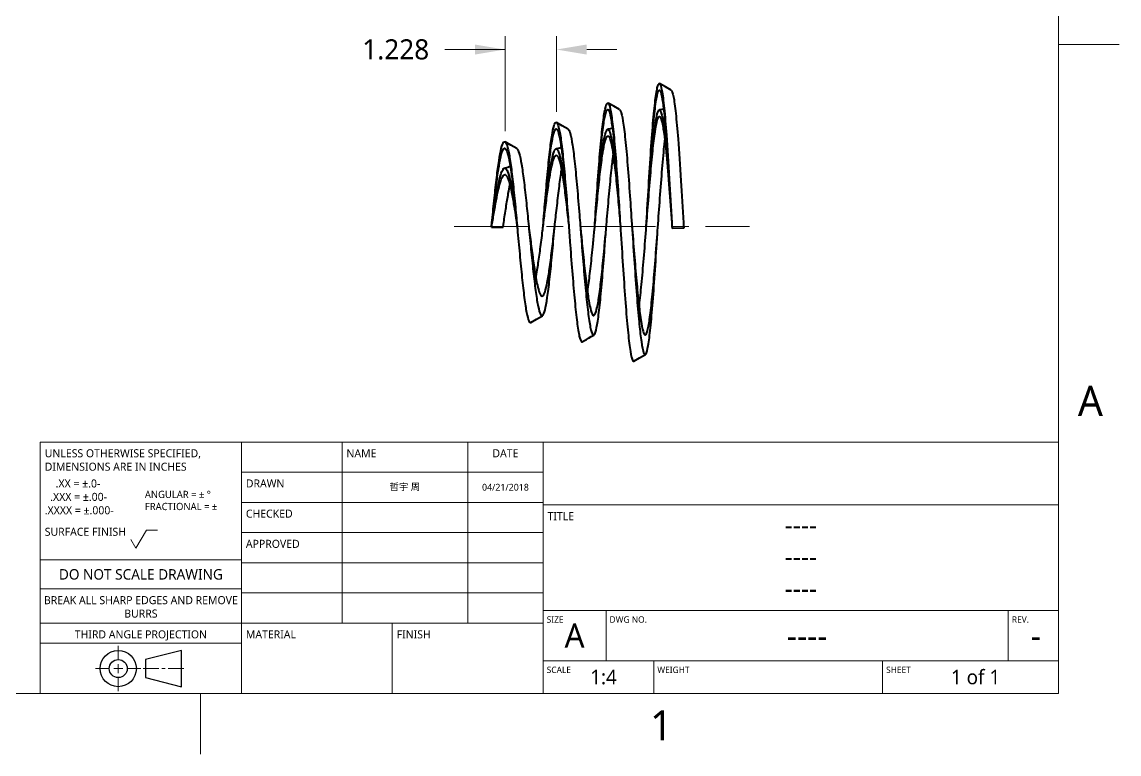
# Model space of a CAD drawing. Header units: inches. Extents: x 0 to 11, y 0 to 8.5.
# Drawn here: x 4.44 to 10.98, y 0.02 to 4.39 of the extents above; entities that cross this region are included whole.
import ezdxf

# ---------------------------------------------------------------- set-up
doc = ezdxf.new("R2010")
doc.units = ezdxf.units.IN
doc.header["$LTSCALE"] = 0.5
doc.header["$MEASUREMENT"] = 0
doc.linetypes.add('CENTER', pattern=[0.72, 0.45, -0.09, 0.09, -0.09])
for name, color, linetype, lineweight in [('ANNOTATION_TEXT', 7, 'Continuous', 25), ('BORDER_FRAME', 7, 'Continuous', 15), ('BORDER_ZONES', 7, 'Continuous', 15), ('CENTERLINES', 7, 'CENTER', 13), ('TITLE_BLOCK', 7, 'Continuous', 15), ('Visible', 7, 'Continuous', 40)]:
    doc.layers.add(name, color=color, linetype=linetype, lineweight=lineweight)
doc.styles.add('Onshape-Standard', font='NotoSans-Regular.ttf')
doc.styles.add('Onshape-Standard-Dimension', font='')
doc.styles.add('Onshape-Standard-Fields', font='')
doc.styles.get('Onshape-Standard-Dimension').set_extended_font_data('Noto Sans')
doc.styles.get('Onshape-Standard-Fields').set_extended_font_data('Noto Sans')
doc.dimstyles.new('Onshape-Standard$0', dxfattribs={"dimtxt": 0.12, "dimasz": 0.18, "dimexe": 0.08, "dimexo": 0.0625, "dimgap": 0.09, "dimtad": 0, "dimtih": 1, "dimtoh": 1, "dimdec": 3, "dimzin": 7, "dimdsep": 46, "dimtxsty": 'Onshape-Standard-Dimension', "dimcen": 0.09, "dimadec": 1, "dimazin": 0, "dimtfac": 1, "dimtdec": 3, "dimtofl": 0, "dimtmove": 0, "dimatfit": 3, "dimfxl": 0, "dimtolj": 1, "dimtzin": 7, "dimlwd": 13, "dimlwe": 13, "dimarcsym": 0})

# ---------------------------------------------------------------- blocks, each defined once
blk = doc.blocks.new('*D4')
at = {"layer": 'ANNOTATION_TEXT', "color": 0, "lineweight": 13}
for p, q in [((7.3178, 3.7329), (7.3178, 4.3006)), ((7.6248, 3.8485), (7.6248, 4.3006)), ((7.3178, 4.2206), (6.9578, 4.2206)), ((7.1378, 4.2206), (6.9578, 4.2206)), ((7.8048, 4.2206), (7.9848, 4.2206))]:
    blk.add_line(p, q, dxfattribs=at)
at = {"layer": 'ANNOTATION_TEXT', "color": 0}
for points in [[(7.1378, 4.1906), (7.1378, 4.2506), (7.3178, 4.2206)], [(7.8048, 4.2506), (7.8048, 4.1906), (7.6248, 4.2206)]]:
    blk.add_solid(points, dxfattribs=at)
at = {"layer": 'Defpoints', "color": 0}
for p in [(7.6248, 4.2206), (7.6248, 3.786), (7.3178, 3.6704)]:
    blk.add_point(p, dxfattribs=at)
at = {"layer": 'ANNOTATION_TEXT', "color": 0, "insert": (6.6655, 4.2206), "char_height": 0.12, "attachment_point": 5, "style": 'Onshape-Standard-Dimension'}
blk.add_mtext('\\A1;1.228', dxfattribs=at)

msp = doc.modelspace()

# ---------------------------------------------------------------- linework, layer by layer
at = {"layer": 'BORDER_FRAME'}
for p, q in [((10.62, 8.12), (10.62, 0.38)), ((10.62, 0.38), (0.38, 0.38))]:
    msp.add_line(p, q, dxfattribs=at)
at = {"layer": 'BORDER_ZONES'}
for p, q in [((10.62, 4.25), (10.981, 4.25)), ((5.5, 0.38), (5.5, 0.019))]:
    msp.add_line(p, q, dxfattribs=at)
at = {"layer": 'CENTERLINES', "ltscale": 2}
msp.add_line((7.01437, 3.16465), (8.77573, 3.16465), dxfattribs=at)
at = {"layer": 'TITLE_BLOCK'}
for p, q in [((4.545, 0.38), (4.545, 1.88)), ((4.545, 1.88), (5.745, 1.88)), ((5.745, 0.38), (5.745, 1.88)), ((5.745, 1.88), (7.545, 1.88)), ((6.345, 0.8), (6.345, 1.88)), ((7.095, 0.8), (7.095, 1.88)), ((7.545, 0.38), (7.545, 1.88)), ((7.545, 1.88), (10.62, 1.88)), ((5.745, 1.7), (7.545, 1.7)), ((5.745, 1.52), (7.545, 1.52)), ((7.545, 1.505), (10.62, 1.505)), ((5.115, 1.24604), (5.178, 1.35516)), ((5.178, 1.35516), (5.244, 1.35516)), ((5.745, 1.34), (7.545, 1.34)), ((5.085, 1.298), (5.115, 1.24604)), ((4.545, 1.178), (5.745, 1.178)), ((5.745, 1.16), (7.545, 1.16)), ((4.545, 1.004), (5.745, 1.004)), ((5.745, 0.98), (7.545, 0.98)), ((7.545, 0.875), (10.62, 0.875)), ((7.92, 0.575), (7.92, 0.875)), ((10.32, 0.575), (10.32, 0.875)), ((4.545, 0.8), (5.745, 0.8)), ((5.745, 0.8), (7.545, 0.8)), ((6.645, 0.38), (6.645, 0.8)), ((4.545, 0.68), (5.745, 0.68)), ((7.545, 0.575), (10.62, 0.575)), ((8.205, 0.38), (8.205, 0.575)), ((9.57, 0.38), (9.57, 0.575)), ((4.545, 0.38), (5.745, 0.38))]:
    msp.add_line(p, q, dxfattribs=at)
at = {"layer": 'TITLE_BLOCK', "lineweight": 15}
for p, q in [((5.01, 0.5828), (5.01, 0.6638)), ((4.956, 0.5288), (4.875, 0.5288)), ((5.037, 0.5288), (4.983, 0.5288)), ((5.01, 0.5558), (5.01, 0.5018)), ((5.064, 0.5288), (5.145, 0.5288)), ((5.253, 0.5288), (5.1585, 0.5288)), ((5.2908, 0.5288), (5.2692, 0.5288)), ((5.307, 0.5288), (5.4015, 0.5288)), ((5.01, 0.4748), (5.01, 0.3938))]:
    msp.add_line(p, q, dxfattribs=at)
at = {"layer": 'TITLE_BLOCK', "lineweight": 30}
for p, q in [((5.388, 0.6368), (5.172, 0.5828)), ((5.388, 0.4208), (5.388, 0.6368)), ((5.172, 0.5828), (5.172, 0.4748)), ((5.172, 0.4748), (5.388, 0.4208))]:
    msp.add_line(p, q, dxfattribs=at)
for radius in [0.108, 0.054]:
    msp.add_circle((5.01, 0.5288), radius, dxfattribs=at)
at = {"layer": 'Visible'}
for p, q in [((7.23652, 3.16094), (7.30555, 3.16094)), ((7.38998, 3.16465), (7.38998, 3.16465)), ((7.54358, 3.15348), (7.54361, 3.15379)), ((8.00487, 3.17958), (8.00503, 3.17714)), ((8.31259, 3.18703), (8.31259, 3.18703)), ((8.31415, 3.15883), (8.31445, 3.15346)), ((8.38348, 3.15496), (8.31445, 3.15346)), ((8.38348, 3.15944), (8.38348, 3.15496))]:
    msp.add_line(p, q, dxfattribs=at)
at = {"layer": 'Visible', "flags": 128}
for points in [[(8.30891, 3.97799), (8.2743, 3.99766), (8.23969, 4.01733)], [(8.00139, 3.86232), (7.96676, 3.882), (7.93213, 3.90167)], [(8.2642, 3.86672), (8.26188, 3.86558), (8.25571, 3.86319), (8.24787, 3.86129), (8.23865, 3.86055)], [(7.69409, 3.74667), (7.65943, 3.76636), (7.62477, 3.78604)], [(7.95814, 3.75213), (7.95355, 3.74978), (7.94735, 3.74742), (7.93971, 3.74563), (7.93092, 3.74494)], [(7.38723, 3.63103), (7.35252, 3.65072), (7.31782, 3.67042)], [(7.65304, 3.63831), (7.64914, 3.63592), (7.64208, 3.6327), (7.63332, 3.63029), (7.62334, 3.62939)], [(7.34845, 3.52531), (7.34767, 3.52467), (7.34537, 3.52295), (7.34192, 3.52075), (7.34028, 3.51983), (7.33761, 3.51851), (7.33381, 3.51696), (7.32601, 3.51481), (7.31604, 3.51388)], [(7.47122, 2.59364), (7.50591, 2.61334), (7.54059, 2.63302)], [(7.77841, 2.47801), (7.79108, 2.48522), (7.80331, 2.49218), (7.81508, 2.49888), (7.8319, 2.50842), (7.84771, 2.51738)], [(8.08589, 2.36237), (8.12051, 2.38204), (8.15513, 2.40172)]]:
    msp.add_lwpolyline(points, dxfattribs=at)
at = {"layer": 'Visible'}
for points, knots in [([(8.15872, 3.13857), (8.16291, 3.20919), (8.1671, 3.28046), (8.17585, 3.42587), (8.18041, 3.49964), (8.18953, 3.6374), (8.19409, 3.70137), (8.20322, 3.81438), (8.20778, 3.86342), (8.2169, 3.94257), (8.22146, 3.97267), (8.23058, 4.01134), (8.23513, 4.01993), (8.23969, 4.01733), (8.23969, 4.01733), (8.2397, 4.01733), (8.24427, 4.01469), (8.24883, 4.00082), (8.25795, 3.95147), (8.26252, 3.91598), (8.27164, 3.82587), (8.2762, 3.77126), (8.28638, 3.63257), (8.29199, 3.54463), (8.3026, 3.36619), (8.30759, 3.27713), (8.31259, 3.18706), (8.31311, 3.17766), (8.31363, 3.16824), (8.31415, 3.15883)], [0.8555292, 0.8555292, 0.8555292, 0.8555292, 0.8671875, 0.8671875, 0.87988281, 0.87988281, 0.89257812, 0.89257812, 0.90527344, 0.90527344, 0.91796875, 0.91796875, 0.93064279, 0.93064279, 0.93064279, 0.93066406, 0.93066406, 0.94335938, 0.94335938, 0.95605469, 0.95605469, 0.96875, 0.96875, 0.984375, 0.984375, 0.99827422, 0.99827422, 0.99827422, 0.99972472, 0.99972472, 0.99972472, 0.99972472]), ([(8.15872, 3.13857), (8.16291, 3.20583), (8.1671, 3.27373), (8.17585, 3.41233), (8.18041, 3.48268), (8.18953, 3.61414), (8.19409, 3.67522), (8.20322, 3.7832), (8.20778, 3.8301), (8.2169, 3.9059), (8.22146, 3.93478), (8.23009, 3.97), (8.23415, 3.97846), (8.23821, 3.97847), (8.23871, 3.97847), (8.23921, 3.97834), (8.24427, 3.97575), (8.24883, 3.96271), (8.25692, 3.92124), (8.26046, 3.89695), (8.26399, 3.86702), (8.26502, 3.85828), (8.26605, 3.84907), (8.27044, 3.80781), (8.2738, 3.77128), (8.27716, 3.73055), (8.27836, 3.71598), (8.27956, 3.70088), (8.28638, 3.61234), (8.29199, 3.52847), (8.3026, 3.35816), (8.30759, 3.2731), (8.31259, 3.18704)], [0.85552951, 0.85552951, 0.85552951, 0.85552951, 0.8671875, 0.8671875, 0.87988281, 0.87988281, 0.89257812, 0.89257812, 0.90527344, 0.90527344, 0.91796875, 0.91796875, 0.9292711, 0.9292711, 0.9292711, 0.93066406, 0.93066406, 0.94335938, 0.94335938, 0.95318623, 0.95318623, 0.95318623, 0.95605469, 0.95605469, 0.96540568, 0.96540568, 0.96540568, 0.96875, 0.96875, 0.984375, 0.984375, 0.99827516, 0.99827516, 0.99827516, 0.99827516]), ([(8.30891, 3.978), (8.31342, 3.97543), (8.31792, 3.96242), (8.32699, 3.91596), (8.33155, 3.88224), (8.34067, 3.79652), (8.34523, 3.74452), (8.35541, 3.61234), (8.36102, 3.52847), (8.37163, 3.35816), (8.37663, 3.27312), (8.38162, 3.18706), (8.38224, 3.17637), (8.38286, 3.16567), (8.38348, 3.15496)], [0.930820569, 0.930820569, 0.930820569, 0.930820569, 0.943359375, 0.943359375, 0.956054688, 0.956054688, 0.96875, 0.96875, 0.984375, 0.984375, 0.998274165, 0.998274165, 0.998274165, 1, 1, 1, 1]), ([(7.85106, 3.14599), (7.85288, 3.17251), (7.85471, 3.19913), (7.8611, 3.29202), (7.86566, 3.35797), (7.87478, 3.48397), (7.87935, 3.54403), (7.88847, 3.65345), (7.89303, 3.70282), (7.90215, 3.78688), (7.90672, 3.82156), (7.91584, 3.8733), (7.9204, 3.89037), (7.92735, 3.90175), (7.92974, 3.90303), (7.93213, 3.90167), (7.9343, 3.90044), (7.93647, 3.89702), (7.94321, 3.87964), (7.94777, 3.85822), (7.95689, 3.79748), (7.96145, 3.75818), (7.97058, 3.66451), (7.97514, 3.61014), (7.98426, 3.49041), (7.98882, 3.42503), (7.99721, 3.2992), (8.00104, 3.23965), (8.00487, 3.17958)], [0.57010942, 0.57010942, 0.57010942, 0.57010942, 0.57519531, 0.57519531, 0.58789062, 0.58789062, 0.60058594, 0.60058594, 0.61328125, 0.61328125, 0.62597656, 0.62597656, 0.63867188, 0.63867188, 0.64531811, 0.64531811, 0.64531811, 0.65136719, 0.65136719, 0.6640625, 0.6640625, 0.67675781, 0.67675781, 0.68945312, 0.68945312, 0.70214844, 0.70214844, 0.71280524, 0.71280524, 0.71280524, 0.71280524]), ([(7.85106, 3.14602), (7.85288, 3.17106), (7.85471, 3.1962), (7.8611, 3.28398), (7.86566, 3.34634), (7.87478, 3.46556), (7.87935, 3.52242), (7.88847, 3.6261), (7.89303, 3.67292), (7.90215, 3.75272), (7.90672, 3.78568), (7.91584, 3.83497), (7.9204, 3.8513), (7.92678, 3.86143), (7.92859, 3.86287), (7.93041, 3.86287), (7.93316, 3.86288), (7.9359, 3.85958), (7.94321, 3.84199), (7.94777, 3.82188), (7.95426, 3.78114), (7.95619, 3.76751), (7.95813, 3.75245), (7.96076, 3.73194), (7.96339, 3.7088), (7.96739, 3.66996), (7.96876, 3.65598), (7.97014, 3.64141), (7.97332, 3.60758), (7.97651, 3.57053), (7.98426, 3.47424), (7.98882, 3.41231), (7.99721, 3.29303), (8.00104, 3.23656), (8.00487, 3.17957)], [0.57011088, 0.57011088, 0.57011088, 0.57011088, 0.57519531, 0.57519531, 0.58789062, 0.58789062, 0.60058594, 0.60058594, 0.61328125, 0.61328125, 0.62597656, 0.62597656, 0.63867188, 0.63867188, 0.64372745, 0.64372745, 0.64372745, 0.65136719, 0.65136719, 0.6640625, 0.6640625, 0.66943761, 0.66943761, 0.66943761, 0.67675781, 0.67675781, 0.68057937, 0.68057937, 0.68057937, 0.68945312, 0.68945312, 0.70214844, 0.70214844, 0.71280609, 0.71280609, 0.71280609, 0.71280609]), ([(8.00139, 3.86232), (8.00349, 3.86113), (8.00558, 3.85802), (8.01224, 3.84199), (8.0168, 3.82188), (8.02593, 3.76464), (8.03049, 3.72754), (8.03961, 3.63902), (8.04417, 3.58759), (8.0533, 3.47424), (8.05786, 3.41231), (8.06625, 3.29304), (8.07008, 3.23657), (8.07391, 3.17958), (8.07464, 3.16868), (8.07537, 3.15776), (8.08066, 3.07878), (8.08523, 3.01044), (8.09435, 2.87848), (8.09891, 2.81488), (8.10803, 2.69743), (8.1126, 2.6436), (8.11765, 2.59178), (8.11814, 2.58682), (8.11863, 2.58195), (8.1227, 2.54159), (8.12677, 2.50699), (8.1354, 2.44831), (8.13996, 2.42601), (8.14806, 2.40365), (8.1516, 2.39971), (8.15513, 2.40171), (8.15616, 2.4023), (8.15718, 2.40338), (8.16277, 2.41201), (8.16733, 2.429), (8.17646, 2.4818), (8.18102, 2.51762), (8.19014, 2.60556), (8.1947, 2.65765), (8.20383, 2.77429), (8.20839, 2.83883), (8.21751, 2.97545), (8.22207, 3.04753), (8.22701, 3.1266), (8.22738, 3.13258), (8.22775, 3.13857)], [0.64553244, 0.64553244, 0.64553244, 0.64553244, 0.65136719, 0.65136719, 0.6640625, 0.6640625, 0.67675781, 0.67675781, 0.68945312, 0.68945312, 0.70214844, 0.70214844, 0.71280517, 0.71280517, 0.71280517, 0.71484375, 0.71484375, 0.72753906, 0.72753906, 0.74023438, 0.74023438, 0.75292969, 0.75292969, 0.75429739, 0.75429739, 0.75429739, 0.765625, 0.765625, 0.77832031, 0.77832031, 0.78816116, 0.78816116, 0.78816116, 0.79101562, 0.79101562, 0.80371094, 0.80371094, 0.81640625, 0.81640625, 0.82910156, 0.82910156, 0.84179688, 0.84179688, 0.85449219, 0.85449219, 0.85552918, 0.85552918, 0.85552918, 0.85552918]), ([(8.11729, 2.68672), (8.1216, 2.71992), (8.12592, 2.75894), (8.13479, 2.84856), (8.13935, 2.8997), (8.14848, 3.00832), (8.15304, 3.06579), (8.15797, 3.129), (8.15835, 3.13379), (8.15872, 3.13857), (8.16291, 3.19236), (8.1671, 3.2468), (8.17585, 3.35817), (8.18041, 3.41487), (8.18953, 3.5211), (8.19409, 3.57062), (8.20322, 3.6585), (8.20778, 3.69685), (8.2169, 3.7592), (8.22146, 3.78319), (8.2296, 3.81132), (8.23317, 3.81862), (8.23675, 3.82066), (8.23774, 3.82123), (8.23872, 3.82139), (8.24427, 3.82003), (8.24883, 3.81025), (8.25795, 3.77389), (8.26252, 3.74731), (8.2685, 3.70258), (8.26993, 3.69122), (8.27135, 3.67916), (8.27449, 3.6526), (8.27762, 3.62271), (8.28638, 3.53145), (8.29199, 3.46382), (8.3026, 3.32605), (8.30759, 3.25704), (8.31259, 3.18703)], [0.81709666, 0.81709666, 0.81709666, 0.81709666, 0.82910156, 0.82910156, 0.84179688, 0.84179688, 0.85449219, 0.85449219, 0.85552974, 0.85552974, 0.85552974, 0.8671875, 0.8671875, 0.87988281, 0.87988281, 0.89257812, 0.89257812, 0.90527344, 0.90527344, 0.91796875, 0.91796875, 0.92791818, 0.92791818, 0.92791818, 0.93066406, 0.93066406, 0.94335938, 0.94335938, 0.95605469, 0.95605469, 0.96001709, 0.96001709, 0.96001709, 0.96875, 0.96875, 0.984375, 0.984375, 0.99827527, 0.99827527, 0.99827527, 0.99827527]), ([(8.15872, 3.13856), (8.16291, 3.19573), (8.1671, 3.25353), (8.17585, 3.37171), (8.18041, 3.43182), (8.18953, 3.54436), (8.19409, 3.59677), (8.20322, 3.68967), (8.20778, 3.73016), (8.2169, 3.79587), (8.22146, 3.82109), (8.23022, 3.85275), (8.23442, 3.86052), (8.23862, 3.86055), (8.23899, 3.86055), (8.23935, 3.86049), (8.24427, 3.85896), (8.24883, 3.84837), (8.25795, 3.80941), (8.26252, 3.78104), (8.27164, 3.70848), (8.2762, 3.6643), (8.28638, 3.55167), (8.29199, 3.47998), (8.3026, 3.33409), (8.30759, 3.26107), (8.31259, 3.18705)], [0.85552913, 0.85552913, 0.85552913, 0.85552913, 0.8671875, 0.8671875, 0.87988281, 0.87988281, 0.89257812, 0.89257812, 0.90527344, 0.90527344, 0.91796875, 0.91796875, 0.92965849, 0.92965849, 0.92965849, 0.93066406, 0.93066406, 0.94335938, 0.94335938, 0.95605469, 0.95605469, 0.96875, 0.96875, 0.984375, 0.984375, 0.99827395, 0.99827395, 0.99827395, 0.99827395]), ([(7.54359, 3.15349), (7.54755, 3.20171), (7.55151, 3.25038), (7.56004, 3.35289), (7.5646, 3.40641), (7.57372, 3.50659), (7.57828, 3.55322), (7.58741, 3.63583), (7.59197, 3.6718), (7.60109, 3.73007), (7.60565, 3.75237), (7.61478, 3.78133), (7.61934, 3.78799), (7.62419, 3.78634), (7.62448, 3.78621), (7.62477, 3.78604), (7.62904, 3.78361), (7.63331, 3.77399), (7.64215, 3.73967), (7.64671, 3.71397), (7.65583, 3.64842), (7.66039, 3.60856), (7.66952, 3.51755), (7.67408, 3.46642), (7.6832, 3.35667), (7.68776, 3.29809), (7.69398, 3.21621), (7.69563, 3.19422), (7.69729, 3.17214), (7.70019, 3.13337), (7.7031, 3.09435), (7.71057, 2.99503), (7.71513, 2.93526), (7.72425, 2.82222), (7.72882, 2.76897), (7.73794, 2.6732), (7.7425, 2.63073), (7.75162, 2.56004), (7.75618, 2.53183), (7.76531, 2.49211), (7.76987, 2.48059), (7.77576, 2.47726), (7.77708, 2.47726), (7.77841, 2.47801)], [0.28486682, 0.28486682, 0.28486682, 0.28486682, 0.29589844, 0.29589844, 0.30859375, 0.30859375, 0.32128906, 0.32128906, 0.33398438, 0.33398438, 0.34667969, 0.34667969, 0.359375, 0.359375, 0.36018297, 0.36018297, 0.36018297, 0.37207031, 0.37207031, 0.38476562, 0.38476562, 0.39746094, 0.39746094, 0.41015625, 0.41015625, 0.42285156, 0.42285156, 0.42745755, 0.42745755, 0.42745755, 0.43554688, 0.43554688, 0.44824219, 0.44824219, 0.4609375, 0.4609375, 0.47363281, 0.47363281, 0.48632812, 0.48632812, 0.49902344, 0.49902344, 0.50271158, 0.50271158, 0.50271158, 0.50271158]), ([(7.54361, 3.15379), (7.54757, 3.19872), (7.55152, 3.24409), (7.56004, 3.33985), (7.5646, 3.38993), (7.57372, 3.48375), (7.57828, 3.52746), (7.58741, 3.60496), (7.59197, 3.63875), (7.60109, 3.69358), (7.60565, 3.71461), (7.61439, 3.74089), (7.61856, 3.74731), (7.62273, 3.74733), (7.62312, 3.74733), (7.62351, 3.74728), (7.62846, 3.74588), (7.63302, 3.73689), (7.64215, 3.70395), (7.64671, 3.68001), (7.6518, 3.64584), (7.65233, 3.64221), (7.65286, 3.63848), (7.65642, 3.61334), (7.65999, 3.58421), (7.66356, 3.55174), (7.66402, 3.54752), (7.66449, 3.54323), (7.66952, 3.49629), (7.67408, 3.44837), (7.6832, 3.34543), (7.68776, 3.29045), (7.69398, 3.21354), (7.69563, 3.19287), (7.69729, 3.17212)], [0.28489114, 0.28489114, 0.28489114, 0.28489114, 0.29589844, 0.29589844, 0.30859375, 0.30859375, 0.32128906, 0.32128906, 0.33398438, 0.33398438, 0.34667969, 0.34667969, 0.3582921, 0.3582921, 0.3582921, 0.359375, 0.359375, 0.37207031, 0.37207031, 0.38476562, 0.38476562, 0.38623727, 0.38623727, 0.38623727, 0.39616777, 0.39616777, 0.39616777, 0.39746094, 0.39746094, 0.41015625, 0.41015625, 0.42285156, 0.42285156, 0.42745944, 0.42745944, 0.42745944, 0.42745944]), ([(7.69409, 3.74667), (7.69827, 3.7443), (7.70244, 3.73549), (7.71118, 3.70395), (7.71574, 3.68001), (7.72486, 3.61878), (7.72943, 3.5815), (7.73855, 3.49629), (7.74311, 3.44837), (7.75223, 3.34543), (7.75679, 3.29045), (7.76301, 3.21355), (7.76467, 3.19288), (7.76632, 3.17214), (7.76923, 3.13571), (7.77213, 3.09902), (7.7796, 3.00561), (7.78416, 2.94936), (7.79329, 2.84291), (7.79785, 2.79272), (7.80697, 2.70239), (7.81153, 2.66229), (7.82066, 2.59545), (7.82522, 2.56873), (7.83434, 2.531), (7.8389, 2.51998), (7.84488, 2.51657), (7.84629, 2.51657), (7.8477, 2.51737), (7.85085, 2.51916), (7.854, 2.52495), (7.86171, 2.54882), (7.86627, 2.57126), (7.87539, 2.63128), (7.87996, 2.66886), (7.88908, 2.75645), (7.89364, 2.80647), (7.90276, 2.91522), (7.90733, 2.97393), (7.91462, 3.07128), (7.91736, 3.10852), (7.92009, 3.14599)], [0.36044924, 0.36044924, 0.36044924, 0.36044924, 0.37207031, 0.37207031, 0.38476562, 0.38476562, 0.39746094, 0.39746094, 0.41015625, 0.41015625, 0.42285156, 0.42285156, 0.42745761, 0.42745761, 0.42745761, 0.43554688, 0.43554688, 0.44824219, 0.44824219, 0.4609375, 0.4609375, 0.47363281, 0.47363281, 0.48632812, 0.48632812, 0.49902344, 0.49902344, 0.50295193, 0.50295193, 0.50295193, 0.51171875, 0.51171875, 0.52441406, 0.52441406, 0.53710938, 0.53710938, 0.54980469, 0.54980469, 0.5625, 0.5625, 0.57010939, 0.57010939, 0.57010939, 0.57010939]), ([(7.85106, 3.146), (7.85288, 3.16664), (7.85471, 3.18738), (7.8611, 3.25985), (7.86566, 3.31145), (7.87478, 3.41033), (7.87935, 3.4576), (7.88847, 3.54405), (7.89303, 3.58321), (7.90215, 3.65021), (7.90672, 3.67803), (7.91584, 3.71997), (7.9204, 3.73408), (7.92694, 3.7435), (7.92892, 3.74493), (7.93089, 3.74494), (7.93348, 3.74496), (7.93606, 3.74253), (7.94321, 3.72907), (7.94777, 3.71284), (7.95689, 3.66612), (7.96145, 3.63563), (7.97058, 3.56254), (7.97514, 3.51993), (7.98426, 3.42574), (7.98882, 3.37415), (7.99721, 3.27456), (8.00104, 3.22733), (8.00487, 3.17958)], [0.57010923, 0.57010923, 0.57010923, 0.57010923, 0.57519531, 0.57519531, 0.58789062, 0.58789062, 0.60058594, 0.60058594, 0.61328125, 0.61328125, 0.62597656, 0.62597656, 0.63867188, 0.63867188, 0.64417463, 0.64417463, 0.64417463, 0.65136719, 0.65136719, 0.6640625, 0.6640625, 0.67675781, 0.67675781, 0.68945312, 0.68945312, 0.70214844, 0.70214844, 0.71280525, 0.71280525, 0.71280525, 0.71280525]), ([(7.23652, 3.16094), (7.23792, 3.17474), (7.23933, 3.18857), (7.24529, 3.2474), (7.24985, 3.29229), (7.25898, 3.37843), (7.26354, 3.41966), (7.27266, 3.49512), (7.27722, 3.52935), (7.28635, 3.58796), (7.29091, 3.61233), (7.30003, 3.64913), (7.30459, 3.66153), (7.31204, 3.67102), (7.31493, 3.67206), (7.31782, 3.67042), (7.31949, 3.66948), (7.32116, 3.66763), (7.3274, 3.65741), (7.33196, 3.64322), (7.34108, 3.60232), (7.34565, 3.5756), (7.35477, 3.51144), (7.35933, 3.47404), (7.36845, 3.39126), (7.37301, 3.3459), (7.38171, 3.25513), (7.38584, 3.21012), (7.38997, 3.16468), (7.3904, 3.15996), (7.39083, 3.15524), (7.39582, 3.10027), (7.40038, 3.04969), (7.40951, 2.95176), (7.41407, 2.90446), (7.42319, 2.81688), (7.42775, 2.77662), (7.43688, 2.70645), (7.44144, 2.67654), (7.45056, 2.62961), (7.45512, 2.6126), (7.46353, 2.59457), (7.46738, 2.59146), (7.47122, 2.59364)], [0, 0, 0, 0, 0.00390625, 0.00390625, 0.01660156, 0.01660156, 0.02929688, 0.02929688, 0.04199219, 0.04199219, 0.0546875, 0.0546875, 0.06738281, 0.06738281, 0.0754214, 0.0754214, 0.0754214, 0.08007812, 0.08007812, 0.09277344, 0.09277344, 0.10546875, 0.10546875, 0.11816406, 0.11816406, 0.13085938, 0.13085938, 0.14236029, 0.14236029, 0.14236029, 0.14355469, 0.14355469, 0.15625, 0.15625, 0.16894531, 0.16894531, 0.18164062, 0.18164062, 0.19433594, 0.19433594, 0.20703125, 0.20703125, 0.21773645, 0.21773645, 0.21773645, 0.21773645]), ([(7.80918, 2.77508), (7.81128, 2.78806), (7.81338, 2.80216), (7.82005, 2.85012), (7.82461, 2.8878), (7.83373, 2.97008), (7.83829, 3.01468), (7.84559, 3.08888), (7.84832, 3.11733), (7.85106, 3.14601), (7.85288, 3.16518), (7.85471, 3.18445), (7.8611, 3.25181), (7.86566, 3.29982), (7.87478, 3.39192), (7.87935, 3.436), (7.88847, 3.5167), (7.89303, 3.55331), (7.90215, 3.61604), (7.90672, 3.64215), (7.91584, 3.68164), (7.9204, 3.69501), (7.92618, 3.70305), (7.9274, 3.70424), (7.92861, 3.70494), (7.93196, 3.70684), (7.9353, 3.70495), (7.94321, 3.69142), (7.94777, 3.67649), (7.95597, 3.63765), (7.95961, 3.61618), (7.96324, 3.59095), (7.96417, 3.58455), (7.96509, 3.5779), (7.97058, 3.53704), (7.97514, 3.49738), (7.98426, 3.40957), (7.98882, 3.36143), (7.99721, 3.2684), (8.00104, 3.22423), (8.00487, 3.17955)], [0.53125861, 0.53125861, 0.53125861, 0.53125861, 0.53710938, 0.53710938, 0.54980469, 0.54980469, 0.5625, 0.5625, 0.5701106, 0.5701106, 0.5701106, 0.57519531, 0.57519531, 0.58789062, 0.58789062, 0.60058594, 0.60058594, 0.61328125, 0.61328125, 0.62597656, 0.62597656, 0.63867188, 0.63867188, 0.64205875, 0.64205875, 0.64205875, 0.65136719, 0.65136719, 0.6640625, 0.6640625, 0.67418705, 0.67418705, 0.67418705, 0.67675781, 0.67675781, 0.68945312, 0.68945312, 0.70214844, 0.70214844, 0.71280744, 0.71280744, 0.71280744, 0.71280744]), ([(8.07391, 3.17955), (8.07464, 3.17043), (8.07537, 3.16128), (8.08066, 3.09507), (8.08523, 3.03765), (8.09435, 2.92655), (8.09891, 2.87288), (8.10803, 2.77355), (8.1126, 2.72789), (8.1172, 2.68771), (8.11725, 2.68732), (8.11729, 2.68693), (8.11939, 2.66865), (8.12149, 2.65161), (8.1236, 2.63597), (8.12601, 2.61799), (8.12843, 2.60184), (8.1354, 2.56109), (8.13996, 2.54174), (8.1469, 2.52471), (8.14928, 2.5211), (8.15166, 2.51974), (8.15385, 2.5185), (8.15603, 2.51915), (8.16277, 2.52712), (8.16733, 2.54093), (8.17646, 2.58456), (8.18102, 2.61438), (8.19014, 2.68798), (8.1947, 2.73174), (8.20383, 2.82999), (8.20839, 2.88449), (8.21751, 3.0001), (8.22207, 3.06123), (8.22701, 3.1284), (8.22738, 3.13349), (8.22775, 3.13857), (8.23194, 3.19573), (8.23613, 3.25354), (8.24488, 3.37171), (8.24944, 3.43182), (8.25856, 3.54436), (8.26313, 3.59677), (8.26891, 3.65565), (8.27013, 3.66765), (8.27135, 3.6792)], [0.7128073, 0.7128073, 0.7128073, 0.7128073, 0.71484375, 0.71484375, 0.72753906, 0.72753906, 0.74023438, 0.74023438, 0.75292969, 0.75292969, 0.75305441, 0.75305441, 0.75305441, 0.7589034, 0.7589034, 0.7589034, 0.765625, 0.765625, 0.77832031, 0.77832031, 0.78494106, 0.78494106, 0.78494106, 0.79101562, 0.79101562, 0.80371094, 0.80371094, 0.81640625, 0.81640625, 0.82910156, 0.82910156, 0.84179688, 0.84179688, 0.85449219, 0.85449219, 0.85552966, 0.85552966, 0.85552966, 0.8671875, 0.8671875, 0.87988281, 0.87988281, 0.89257812, 0.89257812, 0.89597484, 0.89597484, 0.89597484, 0.89597484]), ([(7.23652, 3.16094), (7.23792, 3.1736), (7.23933, 3.18631), (7.24529, 3.24034), (7.24985, 3.28161), (7.25898, 3.36088), (7.26354, 3.39887), (7.27266, 3.46846), (7.27722, 3.50006), (7.28635, 3.55426), (7.29091, 3.57684), (7.30003, 3.61103), (7.30459, 3.62261), (7.31121, 3.63059), (7.31326, 3.63184), (7.31531, 3.63184), (7.31782, 3.63185), (7.32033, 3.63), (7.3274, 3.61951), (7.33196, 3.60656), (7.34052, 3.57136), (7.34451, 3.55048), (7.3485, 3.5257), (7.34907, 3.52218), (7.34964, 3.51858), (7.35273, 3.49853), (7.35526, 3.48064), (7.35779, 3.46144), (7.35982, 3.44598), (7.36186, 3.42967), (7.36845, 3.3744), (7.37301, 3.33246), (7.38149, 3.25054), (7.38541, 3.21111), (7.38933, 3.17123), (7.38955, 3.16904), (7.38976, 3.16685), (7.38998, 3.16465)], [0, 0, 0, 0, 0.00390625, 0.00390625, 0.01660156, 0.01660156, 0.02929688, 0.02929688, 0.04199219, 0.04199219, 0.0546875, 0.0546875, 0.06738281, 0.06738281, 0.07309712, 0.07309712, 0.07309712, 0.08007812, 0.08007812, 0.09277344, 0.09277344, 0.10388932, 0.10388932, 0.10388932, 0.10546875, 0.10546875, 0.11250222, 0.11250222, 0.11250222, 0.11816406, 0.11816406, 0.13085938, 0.13085938, 0.14176382, 0.14176382, 0.14176382, 0.14236243, 0.14236243, 0.14236243, 0.14236243]), ([(7.38723, 3.63103), (7.38878, 3.63015), (7.39032, 3.62857), (7.39643, 3.61951), (7.40099, 3.60656), (7.41012, 3.56903), (7.41468, 3.54446), (7.4238, 3.48535), (7.42836, 3.45085), (7.43749, 3.3744), (7.44205, 3.33246), (7.45074, 3.24847), (7.45487, 3.20679), (7.45901, 3.16468), (7.45944, 3.16031), (7.45986, 3.15593), (7.46486, 3.10498), (7.46942, 3.05806), (7.47854, 2.96714), (7.4831, 2.92318), (7.49222, 2.84172), (7.49679, 2.80423), (7.50591, 2.73882), (7.51047, 2.7109), (7.51959, 2.667), (7.52416, 2.65103), (7.53267, 2.63375), (7.53663, 2.63078), (7.54058, 2.63302), (7.54119, 2.63337), (7.5418, 2.63383), (7.54696, 2.63884), (7.55152, 2.65021), (7.56065, 2.68624), (7.56521, 2.71089), (7.57433, 2.77179), (7.57889, 2.80803), (7.58802, 2.88951), (7.59258, 2.93471), (7.6017, 3.03072), (7.60626, 3.08151), (7.61142, 3.13991), (7.61202, 3.14668), (7.61262, 3.15347)], [0.07577144, 0.07577144, 0.07577144, 0.07577144, 0.08007812, 0.08007812, 0.09277344, 0.09277344, 0.10546875, 0.10546875, 0.11816406, 0.11816406, 0.13085938, 0.13085938, 0.14236013, 0.14236013, 0.14236013, 0.14355469, 0.14355469, 0.15625, 0.15625, 0.16894531, 0.16894531, 0.18164062, 0.18164062, 0.19433594, 0.19433594, 0.20703125, 0.20703125, 0.2180409, 0.2180409, 0.2180409, 0.21972656, 0.21972656, 0.23242188, 0.23242188, 0.24511719, 0.24511719, 0.2578125, 0.2578125, 0.27050781, 0.27050781, 0.28320312, 0.28320312, 0.28486519, 0.28486519, 0.28486519, 0.28486519]), ([(7.54358, 3.15346), (7.54755, 3.18893), (7.55151, 3.22484), (7.56004, 3.30073), (7.5646, 3.3405), (7.57372, 3.41522), (7.57828, 3.45017), (7.58741, 3.51237), (7.59197, 3.53962), (7.60109, 3.58411), (7.60565, 3.60135), (7.61458, 3.62372), (7.61894, 3.62936), (7.6233, 3.62939), (7.6235, 3.62939), (7.6237, 3.62938), (7.62846, 3.62884), (7.63302, 3.62218), (7.64215, 3.59681), (7.64671, 3.5781), (7.65583, 3.52985), (7.66039, 3.50031), (7.66952, 3.43249), (7.67408, 3.39421), (7.6832, 3.31172), (7.68776, 3.26753), (7.69398, 3.20555), (7.69563, 3.18889), (7.69729, 3.17214)], [0.28486341, 0.28486341, 0.28486341, 0.28486341, 0.29589844, 0.29589844, 0.30859375, 0.30859375, 0.32128906, 0.32128906, 0.33398438, 0.33398438, 0.34667969, 0.34667969, 0.35881394, 0.35881394, 0.35881394, 0.359375, 0.359375, 0.37207031, 0.37207031, 0.38476562, 0.38476562, 0.39746094, 0.39746094, 0.41015625, 0.41015625, 0.42285156, 0.42285156, 0.42745717, 0.42745717, 0.42745717, 0.42745717]), ([(7.50099, 2.8635), (7.50547, 2.88431), (7.50995, 2.90915), (7.51898, 2.96578), (7.52355, 2.99767), (7.53267, 3.06577), (7.53723, 3.10196), (7.54239, 3.14376), (7.54299, 3.14862), (7.54358, 3.15349), (7.54755, 3.18576), (7.55151, 3.21847), (7.56004, 3.28769), (7.5646, 3.32402), (7.57372, 3.39238), (7.57828, 3.4244), (7.58741, 3.4815), (7.59197, 3.50658), (7.60109, 3.54763), (7.60565, 3.5636), (7.61361, 3.58222), (7.617, 3.58723), (7.62039, 3.58917), (7.62156, 3.58984), (7.62273, 3.59015), (7.62846, 3.58983), (7.63302, 3.58395), (7.64215, 3.5611), (7.64671, 3.54414), (7.65255, 3.51603), (7.65382, 3.50949), (7.6551, 3.50258), (7.65838, 3.4848), (7.66167, 3.46457), (7.66952, 3.41122), (7.67408, 3.37615), (7.6832, 3.30048), (7.68776, 3.25989), (7.69398, 3.20289), (7.69563, 3.18755), (7.69729, 3.17213)], [0.24535225, 0.24535225, 0.24535225, 0.24535225, 0.2578125, 0.2578125, 0.27050781, 0.27050781, 0.28320312, 0.28320312, 0.28486637, 0.28486637, 0.28486637, 0.29589844, 0.29589844, 0.30859375, 0.30859375, 0.32128906, 0.32128906, 0.33398438, 0.33398438, 0.34667969, 0.34667969, 0.35612316, 0.35612316, 0.35612316, 0.359375, 0.359375, 0.37207031, 0.37207031, 0.38476562, 0.38476562, 0.38831868, 0.38831868, 0.38831868, 0.39746094, 0.39746094, 0.41015625, 0.41015625, 0.42285156, 0.42285156, 0.42745816, 0.42745816, 0.42745816, 0.42745816]), ([(7.76632, 3.17211), (7.76923, 3.1427), (7.77213, 3.11304), (7.7796, 3.03737), (7.78416, 2.99168), (7.79329, 2.90498), (7.79785, 2.86398), (7.80467, 2.80866), (7.80692, 2.79134), (7.80918, 2.77516), (7.81148, 2.75863), (7.81379, 2.74329), (7.81632, 2.72795), (7.81655, 2.7266), (7.81677, 2.72525), (7.82111, 2.69951), (7.82544, 2.67866), (7.83434, 2.64767), (7.8389, 2.63815), (7.84348, 2.63547), (7.8435, 2.63546), (7.84352, 2.63545), (7.84806, 2.63286), (7.85261, 2.63706), (7.86171, 2.65908), (7.86627, 2.67693), (7.87539, 2.72518), (7.87996, 2.75556), (7.88908, 2.82671), (7.89364, 2.86747), (7.90276, 2.95636), (7.90733, 3.0045), (7.91462, 3.08448), (7.91736, 3.11513), (7.92009, 3.14601), (7.92192, 3.16665), (7.92374, 3.18739), (7.93013, 3.25985), (7.93469, 3.31145), (7.94382, 3.41033), (7.94838, 3.4576), (7.95638, 3.53337), (7.95981, 3.56361), (7.96324, 3.59087)], [0.42745962, 0.42745962, 0.42745962, 0.42745962, 0.43554688, 0.43554688, 0.44824219, 0.44824219, 0.4609375, 0.4609375, 0.46721636, 0.46721636, 0.46721636, 0.47363281, 0.47363281, 0.47426232, 0.47426232, 0.47426232, 0.48632812, 0.48632812, 0.49902344, 0.49902344, 0.49907791, 0.49907791, 0.49907791, 0.51171875, 0.51171875, 0.52441406, 0.52441406, 0.53710938, 0.53710938, 0.54980469, 0.54980469, 0.5625, 0.5625, 0.57011057, 0.57011057, 0.57011057, 0.57519531, 0.57519531, 0.58789062, 0.58789062, 0.60058594, 0.60058594, 0.6101448, 0.6101448, 0.6101448, 0.6101448]), ([(7.23652, 3.16094), (7.23792, 3.17021), (7.23933, 3.17952), (7.24529, 3.21916), (7.24985, 3.24958), (7.25898, 3.30825), (7.26354, 3.33649), (7.27266, 3.38847), (7.27722, 3.41221), (7.28635, 3.45317), (7.29091, 3.47038), (7.30003, 3.49671), (7.30459, 3.50582), (7.31143, 3.51271), (7.31372, 3.51387), (7.316, 3.51388), (7.31828, 3.51389), (7.32056, 3.51275), (7.3274, 3.50584), (7.33196, 3.49657), (7.34108, 3.46916), (7.34565, 3.45103), (7.35477, 3.40708), (7.35933, 3.38127), (7.36845, 3.3238), (7.37301, 3.29215), (7.38171, 3.22849), (7.38584, 3.1968), (7.38997, 3.16468)], [0, 0, 0, 0, 0.00390625, 0.00390625, 0.01660156, 0.01660156, 0.02929688, 0.02929688, 0.04199219, 0.04199219, 0.0546875, 0.0546875, 0.06738281, 0.06738281, 0.07373148, 0.07373148, 0.07373148, 0.08007812, 0.08007812, 0.09277344, 0.09277344, 0.10546875, 0.10546875, 0.11816406, 0.11816406, 0.13085938, 0.13085938, 0.14235951, 0.14235951, 0.14235951, 0.14235951]), ([(7.23652, 3.16094), (7.23792, 3.16907), (7.23933, 3.17726), (7.24529, 3.2121), (7.24985, 3.2389), (7.25898, 3.2907), (7.26354, 3.3157), (7.27266, 3.36181), (7.27722, 3.38293), (7.28635, 3.41947), (7.29091, 3.43489), (7.30003, 3.4586), (7.30459, 3.4669), (7.31011, 3.47207), (7.31106, 3.47279), (7.31201, 3.47334), (7.31562, 3.47539), (7.31923, 3.47491), (7.3274, 3.46795), (7.33196, 3.4599), (7.33996, 3.43882), (7.34341, 3.42749), (7.34685, 3.41412), (7.34797, 3.40977), (7.34909, 3.40521), (7.35477, 3.38098), (7.35933, 3.35807), (7.36845, 3.30694), (7.37301, 3.27871), (7.38171, 3.22183), (7.38584, 3.19347), (7.38997, 3.16467)], [0, 0, 0, 0, 0.00390625, 0.00390625, 0.01660156, 0.01660156, 0.02929688, 0.02929688, 0.04199219, 0.04199219, 0.0546875, 0.0546875, 0.06738281, 0.06738281, 0.07003695, 0.07003695, 0.07003695, 0.08007812, 0.08007812, 0.09277344, 0.09277344, 0.10235222, 0.10235222, 0.10235222, 0.10546875, 0.10546875, 0.11816406, 0.11816406, 0.13085938, 0.13085938, 0.14236, 0.14236, 0.14236, 0.14236]), ([(7.45901, 3.16465), (7.45944, 3.16132), (7.45987, 3.15799), (7.46486, 3.1191), (7.46942, 3.08315), (7.47854, 3.01326), (7.4831, 2.97934), (7.49211, 2.91706), (7.49655, 2.8886), (7.50099, 2.86351), (7.50111, 2.86284), (7.50123, 2.86217), (7.50441, 2.84432), (7.50748, 2.82876), (7.51055, 2.81511), (7.51204, 2.80846), (7.51354, 2.80227), (7.51959, 2.77916), (7.52416, 2.76631), (7.53092, 2.75495), (7.53312, 2.75247), (7.53532, 2.75121), (7.53768, 2.74986), (7.54004, 2.74993), (7.54696, 2.75439), (7.55152, 2.76274), (7.56065, 2.78989), (7.56521, 2.80868), (7.57433, 2.85548), (7.57889, 2.88348), (7.58802, 2.94671), (7.59258, 2.98193), (7.6017, 3.057), (7.60626, 3.09685), (7.61142, 3.1428), (7.61202, 3.14814), (7.61262, 3.15349), (7.61658, 3.18895), (7.62055, 3.22485), (7.62907, 3.30073), (7.63363, 3.3405), (7.64276, 3.41522), (7.64732, 3.45017), (7.65295, 3.48859), (7.65403, 3.49569), (7.6551, 3.50257)], [0.14236278, 0.14236278, 0.14236278, 0.14236278, 0.14355469, 0.14355469, 0.15625, 0.15625, 0.16894531, 0.16894531, 0.18131, 0.18131, 0.18131, 0.18164062, 0.18164062, 0.19017623, 0.19017623, 0.19017623, 0.19433594, 0.19433594, 0.20703125, 0.20703125, 0.21315412, 0.21315412, 0.21315412, 0.21972656, 0.21972656, 0.23242188, 0.23242188, 0.24511719, 0.24511719, 0.2578125, 0.2578125, 0.27050781, 0.27050781, 0.28320312, 0.28320312, 0.28486689, 0.28486689, 0.28486689, 0.29589844, 0.29589844, 0.30859375, 0.30859375, 0.32128906, 0.32128906, 0.32427643, 0.32427643, 0.32427643, 0.32427643]), ([(7.30555, 3.16094), (7.30696, 3.17021), (7.30836, 3.17952), (7.31432, 3.21916), (7.31889, 3.24958), (7.32801, 3.30825), (7.33257, 3.33649), (7.34037, 3.38093), (7.34361, 3.39825), (7.34685, 3.41407)], [0, 0, 0, 0, 0.00390625, 0.00390625, 0.016601563, 0.016601563, 0.029296875, 0.029296875, 0.038309975, 0.038309975, 0.038309975, 0.038309975]), ([(8.00503, 3.17714), (8.00571, 3.16646), (8.00639, 3.15577), (8.01163, 3.07334), (8.01619, 3.00137), (8.02532, 2.86246), (8.02988, 2.79554), (8.039, 2.67206), (8.04356, 2.6155), (8.05269, 2.51729), (8.05725, 2.47565), (8.06637, 2.41071), (8.07093, 2.38744), (8.07896, 2.36444), (8.08242, 2.36041), (8.08589, 2.36237)], [0.712949922, 0.712949922, 0.712949922, 0.712949922, 0.71484375, 0.71484375, 0.727539062, 0.727539062, 0.740234375, 0.740234375, 0.752929688, 0.752929688, 0.765625, 0.765625, 0.778320312, 0.778320312, 0.787965985, 0.787965985, 0.787965985, 0.787965985])]:
    msp.add_open_spline(points, degree=3, knots=knots, dxfattribs=at)
msp.add_open_spline([(8.38162, 3.18703), (8.38224, 3.17785), (8.38286, 3.16865), (8.38348, 3.15944)], degree=3, dxfattribs=at)

# ---------------------------------------------------------------- texts
at = {"layer": 'BORDER_ZONES', "char_height": 0.18, "attachment_point": 5, "style": 'Onshape-Standard'}
for s, insert in [('A', (10.81, 2.125)), ('1', (8.25, 0.19))]:
    msp.add_mtext(s, dxfattribs=dict(at, insert=insert))
at = {"layer": 'TITLE_BLOCK'}
for s, insert, char_height, width, attachment_point, style in [('UNLESS OTHERWISE SPECIFIED, DIMENSIONS ARE IN INCHES', (4.5714, 1.8368), 0.048, 1.2, 1, 'Onshape-Standard'), ('NAME', (6.3714, 1.8368), 0.048, 0.75, 1, 'Onshape-Standard'), ('DATE', (7.32, 1.8368), 0.048, 0.45, 2, 'Onshape-Standard'), ('    .XX = ±.0-^J  .XXX = ±.00-^J.XXXX = ±.000-', (4.5714, 1.6568), 0.048, 0.6, 1, 'Onshape-Standard'), ('DRAWN', (5.7714, 1.6568), 0.048, 0.6, 1, 'Onshape-Standard'), ('哲宇 周', (6.72, 1.61), 0.04032, 0.75, 5, 'Onshape-Standard-Fields'), ('^JANGULAR = ± °^JFRACTIONAL = ±', (5.16876, 1.66112), 0.0432, 0.6, 1, 'Onshape-Standard'), ('04/21/2018', (7.32, 1.61), 0.04032, 0.45, 5, 'Onshape-Standard-Fields'), ('CHECKED', (5.7714, 1.4768), 0.048, 0.6, 1, 'Onshape-Standard'), ('TITLE', (7.5714, 1.4618), 0.048, 0.375, 1, 'Onshape-Standard'), ('----', (9.0825, 1.385), 0.1152, 2.775, 5, 'Onshape-Standard-Fields'), ('SURFACE FINISH', (4.5714, 1.3688), 0.048, 0.6, 1, 'Onshape-Standard'), ('APPROVED', (5.7714, 1.2968), 0.048, 0.6, 1, 'Onshape-Standard'), ('----', (9.0825, 1.196), 0.1152, 2.775, 5, 'Onshape-Standard-Fields'), ('DO NOT SCALE DRAWING', (5.145, 1.12184), 0.0624, 1.2, 2, 'Onshape-Standard'), ('----', (9.0825, 1.007), 0.1152, 2.775, 5, 'Onshape-Standard-Fields'), ('BREAK ALL SHARP EDGES AND REMOVE BURRS', (5.145, 0.9608), 0.048, 1.2, 2, 'Onshape-Standard'), ('SIZE', (7.56612, 0.84044), 0.0384, 0.375, 1, 'Onshape-Standard'), ('A', (7.7325, 0.725), 0.144, 0.375, 5, 'Onshape-Standard-Fields'), ('DWG NO.', (7.94112, 0.84044), 0.0384, 2.4, 1, 'Onshape-Standard'), ('REV.', (10.34112, 0.84044), 0.0384, 0.3, 1, 'Onshape-Standard'), ('THIRD ANGLE PROJECTION', (5.145, 0.7568), 0.048, 1.2, 2, 'Onshape-Standard'), ('MATERIAL', (5.7714, 0.7568), 0.048, 0.9, 1, 'Onshape-Standard'), ('FINISH', (6.6714, 0.7568), 0.048, 0.9, 1, 'Onshape-Standard'), ('----', (9.12, 0.725), 0.144, 2.4, 5, 'Onshape-Standard-Fields'), ('-', (10.485, 0.725), 0.144, 0.27, 5, 'Onshape-Standard-Fields'), ('SCALE', (7.56612, 0.54044), 0.0384, 0.66, 1, 'Onshape-Standard'), ('WEIGHT', (8.22612, 0.54044), 0.0384, 1.365, 1, 'Onshape-Standard'), ('SHEET', (9.59112, 0.54044), 0.0384, 1.05, 1, 'Onshape-Standard'), ('1 of 1', (10.125, 0.4775), 0.0864, 0.99, 5, 'Onshape-Standard-Fields'), ('1:4', (7.905, 0.4775), 0.0864, 0.6, 5, 'Onshape-Standard-Fields')]:
    msp.add_mtext(s, dxfattribs=dict(at, insert=insert, char_height=char_height, width=width, attachment_point=attachment_point, style=style))

# ---------------------------------------------------------------- dimensions: what is measured, and where the dimension line sits
at = {"layer": 'ANNOTATION_TEXT'}
dim = msp.add_linear_dim(base=(7.62477, 4.22057), p1=(7.31782, 3.67042, -1.28041), p2=(7.62477, 3.78604, -1.28041), dimstyle='Onshape-Standard$0', override={"dimlfac": 4}, dxfattribs=at)
dim.commit()
dim.dimension.update_dxf_attribs({"geometry": '*D4', "text_midpoint": (6.66554, 4.22057), "dimtype": 160})

doc.saveas('drawing.dxf')
